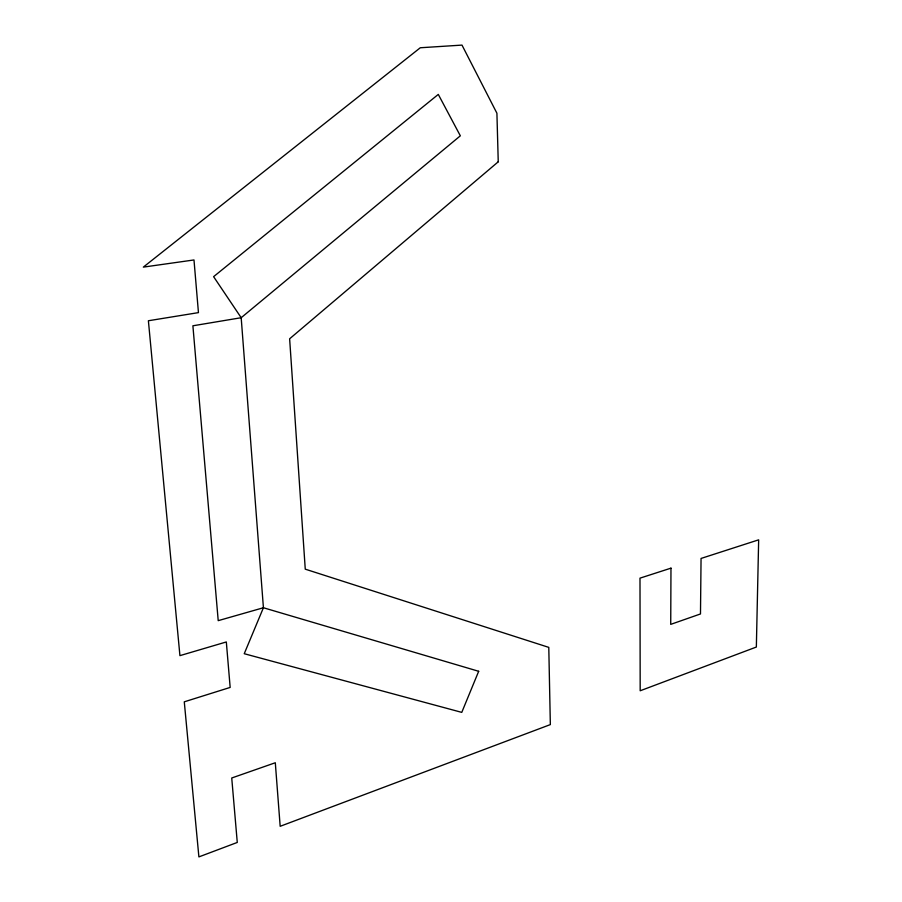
<?xml version="1.0" encoding="UTF-8"?>
<svg xmlns="http://www.w3.org/2000/svg" width="902" height="902" viewBox="0 0 902 902"><rect width="100%" height="100%" fill="white"/><g stroke="black" fill="none" stroke-linecap="round" stroke-linejoin="round"><path stroke-width="1.35" d="M670.975 568.147L670.727 624.376L700.482 613.958L701.057 558.439L758.661 539.836L756.35 647.038L640.183 690.774L639.992 578.148L670.975 568.147M478.68 671.291L461.768 712.377L244.239 653.713L263.418 607.745L241.184 317.718L213.605 276.666L438.293 94.406L460.336 135.819L241.184 317.718L192.893 325.791L218.216 620.655L263.418 607.745L478.68 671.291M498.242 161.796L289.632 338.791L305.259 569.162L548.788 647.377L550.344 724.599L280.172 826.3L275.302 762.754L231.735 777.998L237.271 842.445L198.891 856.9L184.279 701.824L230.168 687.425L226.323 641.953L179.926 655.641L148.39 320.751L198.451 312.622L193.986 259.956L143.339 267.116L420.287 47.761L461.993 45.1L496.912 113.224L498.242 161.796"/></g></svg>
